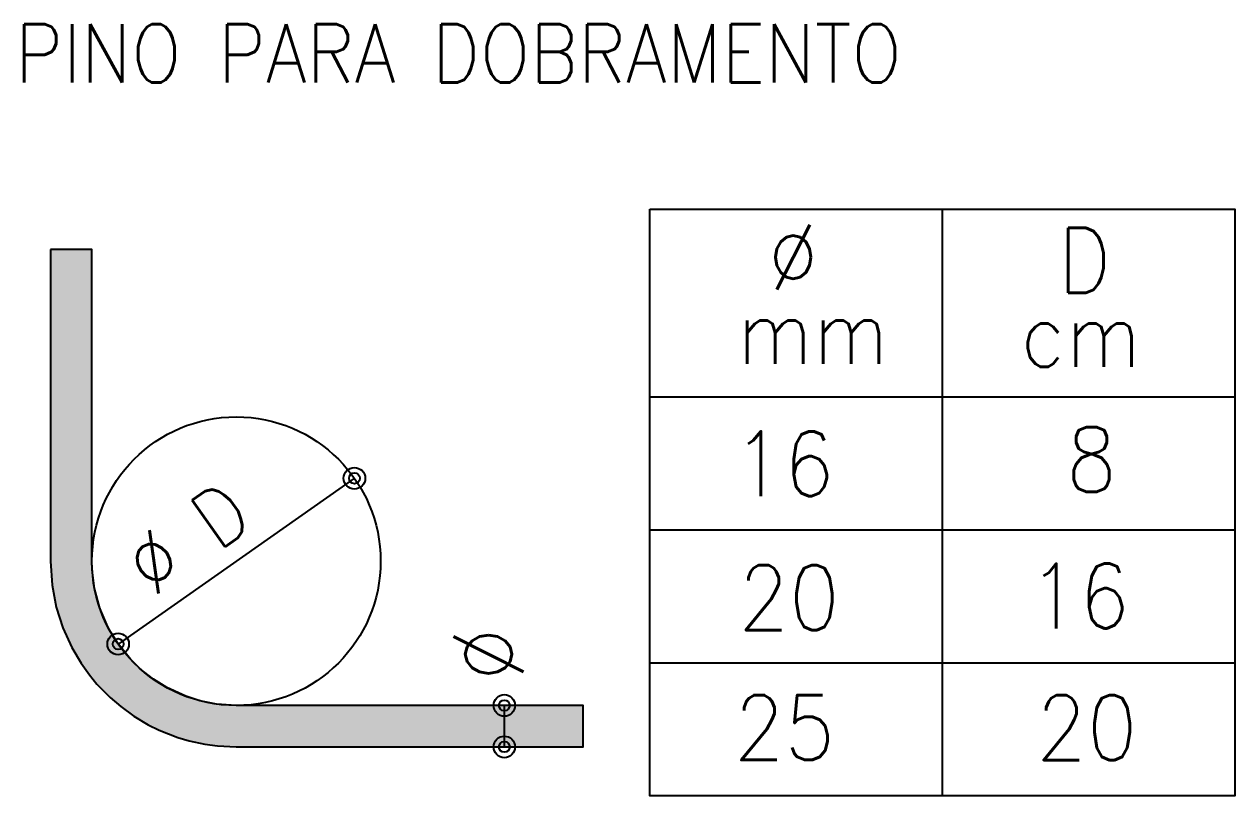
# Model space of a CAD drawing. Extents: x 0 to 84.1, y 0 to 59.4.
# Drawn here: x 65.635 to 70.302, y 12.808 to 15.784 of the extents above; entities that cross this region are included whole.
import ezdxf

# ---------------------------------------------------------------- set-up
doc = ezdxf.new("R2010")
doc.units = 0
for name, color, linetype in [('1', 1, 'Continuous'), ('2', 2, 'Continuous'), ('23', 7, 'Continuous'), ('26', 3, 'Continuous'), ('3', 3, 'Continuous')]:
    doc.layers.add(name, color=color, linetype=linetype)
doc.styles.get("Standard").update_dxf_attribs({"font": 'standard'})

msp = doc.modelspace()

# ---------------------------------------------------------------- linework, layer by layer
at = {"layer": '1', "linetype": 'Continuous'}
for p, q in [((69.174312, 15.070622), (69.174312, 12.807896)), ((68.046688, 14.347103), (70.301937, 14.347103)), ((66.908118, 14.032427), (65.997303, 13.393168)), ((68.046688, 13.834034), (70.301937, 13.834034)), ((68.046688, 13.320965), (70.301937, 13.320965))]:
    msp.add_line(p, q, dxfattribs=at)
msp.add_lwpolyline([(68.046688, 15.070622), (70.301937, 15.070622), (70.301937, 12.807896), (68.046688, 12.807896), (68.046688, 15.070622)], dxfattribs=at)
at = {"layer": '2', "linetype": 'Continuous'}
msp.add_circle((66.45271, 13.712797), 0.55638, dxfattribs=at)
at = {"layer": '23', "linetype": 'Continuous'}
for p, q in [((66.908118, 14.032427), (66.908118, 14.032427)), ((67.486046, 12.996418), (67.486046, 13.156418))]:
    msp.add_line(p, q, dxfattribs=at)
for centre, radius in [((66.908118, 14.032427), 0.041625), ((66.908118, 14.032427), 0.02075), ((65.997303, 13.393168), 0.041625), ((65.997303, 13.393168), 0.02075), ((67.486046, 13.156418), 0.041625), ((67.486046, 13.156418), 0.02075), ((67.486046, 12.996418), 0.041625), ((67.486046, 12.996418), 0.02075)]:
    msp.add_circle(centre, radius, dxfattribs=at)
at = {"layer": '3', "linetype": 'Continuous'}
msp.add_lwpolyline([(65.736331, 14.91491), (65.736331, 13.712797), (65.742384, 13.619869), (65.758762, 13.534933), (65.784051, 13.45571), (65.818501, 13.379663), (65.854129, 13.319224), (65.886197, 13.27432), (65.915674, 13.238675), (65.966759, 13.186441), (66.007039, 13.151926), (66.057607, 13.115225), (66.113378, 13.081882), (66.154952, 13.06123), (66.227911, 13.032602), (66.270583, 13.019956), (66.331071, 13.00682), (66.380265, 13.00009), (66.45271, 12.996418), (67.789992, 12.996418), (67.789992, 13.156418), (66.45271, 13.156418), (66.376448, 13.161669), (66.311572, 13.174617), (66.258138, 13.191549), (66.185142, 13.22498), (66.133087, 13.257386), (66.083241, 13.296804), (66.044829, 13.334391), (65.997121, 13.393428), (65.961707, 13.451121), (65.926495, 13.532088), (65.906351, 13.607682), (65.897367, 13.678858), (65.896331, 13.712797), (65.896331, 14.91491), (65.736331, 14.91491)], dxfattribs=at)
for points in [[(65.896331, 14.91491), (65.736331, 14.91491), (65.742384, 13.619869)], [(65.736331, 14.91491), (65.736331, 13.712797), (65.742384, 13.619869)], [(65.896331, 14.91491), (65.742384, 13.619869), (65.758762, 13.534933)], [(65.896331, 14.91491), (65.758762, 13.534933), (65.784051, 13.45571)], [(65.896331, 14.91491), (65.784051, 13.45571), (65.818501, 13.379663)], [(65.896331, 14.91491), (65.818501, 13.379663), (65.854129, 13.319224)], [(65.896331, 14.91491), (65.854129, 13.319224), (65.886197, 13.27432)], [(65.896331, 14.91491), (65.886197, 13.27432), (65.896331, 13.712797)], [(65.897367, 13.678858), (65.896331, 13.712797), (65.886197, 13.27432)], [(65.897367, 13.678858), (65.886197, 13.27432), (65.915674, 13.238675)], [(65.906351, 13.607682), (65.897367, 13.678858), (65.915674, 13.238675)], [(65.926495, 13.532088), (65.906351, 13.607682), (65.915674, 13.238675)], [(65.966759, 13.186441), (65.926495, 13.532088), (65.915674, 13.238675)], [(65.966759, 13.186441), (65.961707, 13.451121), (65.926495, 13.532088)], [(65.997121, 13.393428), (65.961707, 13.451121), (65.966759, 13.186441)], [(66.007039, 13.151926), (65.997121, 13.393428), (65.966759, 13.186441)], [(66.044829, 13.334391), (65.997121, 13.393428), (66.007039, 13.151926)], [(66.057607, 13.115225), (66.044829, 13.334391), (66.007039, 13.151926)], [(66.083241, 13.296804), (66.044829, 13.334391), (66.057607, 13.115225)], [(66.113378, 13.081882), (66.083241, 13.296804), (66.057607, 13.115225)], [(66.133087, 13.257386), (66.083241, 13.296804), (66.113378, 13.081882)], [(66.154952, 13.06123), (66.133087, 13.257386), (66.113378, 13.081882)], [(66.185142, 13.22498), (66.133087, 13.257386), (66.154952, 13.06123)], [(66.227911, 13.032602), (66.185142, 13.22498), (66.154952, 13.06123)], [(66.258138, 13.191549), (66.185142, 13.22498), (66.227911, 13.032602)], [(66.270583, 13.019956), (66.258138, 13.191549), (66.227911, 13.032602)], [(66.311572, 13.174617), (66.258138, 13.191549), (66.270583, 13.019956)], [(66.331071, 13.00682), (66.311572, 13.174617), (66.270583, 13.019956)], [(66.376448, 13.161669), (66.311572, 13.174617), (66.331071, 13.00682)], [(66.380265, 13.00009), (66.376448, 13.161669), (66.331071, 13.00682)], [(66.45271, 13.156418), (66.376448, 13.161669), (66.380265, 13.00009)], [(66.45271, 13.156418), (66.380265, 13.00009), (66.45271, 12.996418)], [(66.45271, 13.156418), (66.45271, 12.996418), (67.789992, 12.996418)], [(66.45271, 13.156418), (67.789992, 12.996418), (67.789992, 13.156418)]]:
    msp.add_solid(points, dxfattribs=at)

# ---------------------------------------------------------------- texts
at = {"layer": '1', "linetype": 'Continuous'}
for s, p in [('%%C', (68.502063, 14.760178)), ('D', (69.620516, 14.747733)), ('mm', (68.38361, 14.473835)), ('cm', (69.474651, 14.462269)), ('16', (68.367471, 13.963401)), ('8', (69.651922, 13.979918)), ('20', (68.388008, 13.447125)), ('16', (69.506519, 13.453718)), ('25', (68.370894, 12.946252)), ('20', (69.536054, 12.945767))]:
    msp.add_text(s, height=0.25, dxfattribs=at).set_placement(p)
for s, height, rotation, p in [('%%C D', 0.22, 35.063, (66.128068, 13.570488)), ('%%C', 0.27, 90, (67.560286, 13.248508))]:
    msp.add_text(s, height=height, rotation=rotation, dxfattribs=at).set_placement(p)
at = {"layer": '26', "linetype": 'Continuous'}
msp.add_text('PINO PARA DOBRAMENTO', height=0.225, dxfattribs=at).set_placement((65.6, 15.558709))

doc.saveas('drawing.dxf')
